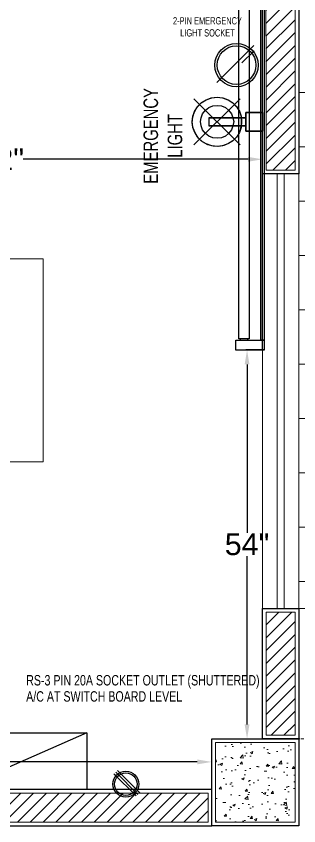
# Model space of a CAD drawing. Header units: inches. Extents: x 112 to 4169, y -2569 to 841.
# Drawn here: x 791.9 to 830.9, y -2441.3 to -2329.5 of the extents above; entities that cross this region are included whole.
import ezdxf

# ---------------------------------------------------------------- set-up
doc = ezdxf.new("R2010")
doc.units = ezdxf.units.IN
doc.header["$MEASUREMENT"] = 0
doc.linetypes.add('DASH', pattern=[0.35, 0.25, -0.1])
doc.layers.get('Defpoints').update_dxf_attribs({"lineweight": 0})
for name, color, linetype, lineweight in [('COLUMN', 1, 'Continuous', 25), ('Glass', 5, 'Continuous', 9), ('HACTH', 8, 'Continuous', 9), ('ID-FURN', 7, 'Continuous', 15), ('Plaster Line', 254, 'Continuous', 15), ('Porch', 90, 'Continuous', 15), ('railing', 232, 'Continuous', 15), ('Text', 252, 'Continuous', 15), ('WINDOW', 140, 'Continuous', 9)]:
    doc.layers.add(name, color=color, linetype=linetype, lineweight=lineweight)
for name, color, linetype in [('HVAC', 44, 'Continuous'), ('Layer 1', 7, 'Continuous'), ('Lights', 7, 'Continuous'), ('Sockets', 7, 'Continuous'), ('wall 05', 253, 'Continuous')]:
    doc.layers.add(name, color=color, linetype=linetype)
doc.styles.get("Standard").update_dxf_attribs({"font": 'arial.ttf'})
doc.styles.add('Swiss721', font='swisscl.ttf')
doc.dimstyles.get("Standard").update_dxf_attribs({"dimtxt": 3, "dimasz": 2, "dimexe": 0.18, "dimexo": 0.0625, "dimgap": 0.09, "dimtad": 0, "dimtih": 1, "dimtoh": 1, "dimdec": 0, "dimzin": 0, "dimdsep": 46, "dimtxsty": 'Standard', "dimcen": 0.09, "dimclrd": 5, "dimadec": 0, "dimazin": 0, "dimtfac": 1, "dimtdec": 0, "dimtofl": 0, "dimtmove": 0, "dimatfit": 3, "dimfxl": 1, "dimtolj": 1, "dimtzin": 0, "dimarcsym": 0})
pattern_1 = [(45, (-121872.999, -173770.7034), (-0.8838834765, 0.8838834765), [])]

# ---------------------------------------------------------------- blocks, each defined once
blk = doc.blocks.new('C 12X12')
at = {"layer": 'HACTH'}
h = blk.add_hatch(dxfattribs=at)
h.set_pattern_fill('AR-CONC', color=256, scale=0.5, style=0)
h.set_pattern_definition([(50, (0, 0), (3.58630091, -0.313760675), [0.375, -4.125]), (355, (0, 0), (-0.69375667, 3.76096067), [0.3, -3.3]), (100.4514, (0.299, -0.026), (2.89254691, 3.44719771), [0.31870095, -3.50571056]), (46.1842, (0, 1), (5.33620524, -0.82759507), [0.5625, -6.1875]), (96.6356, (0.4447, 0.931), (4.67331353, 4.87058935), [0.47805144, -5.258565]), (351.1842, (0, 1), (4.67330973, 4.870593), [0.45, -4.95]), (21, (0.5, 0.75), (2.98453526, -2.01309445), [0.375, -4.125]), (326, (0.5, 0.75), (1.21657666, 3.62575023), [0.3, -3.3]), (71.4514, (0.7487, 0.5822), (4.20111314, 1.61265248), [0.31870095, -3.50571056]), (37.5, (0, 0), (0.060799277, 1.66446927), [0, -3.26, 0, -3.35, 0, -3.3125]), (7.5, (0, 0), (1.315347687, 1.97205856), [0, -1.91, 0, -3.185, 0, -1.2625]), (327.5, (-1.115, 0), (2.66911218, -0.112774359), [0, -1.25, 0, -3.9, 0, -5.175]), (317.5, (-1.615, 0), (2.915930847, 0.50052491), [0, -1.625, 0, -2.59, 0, -3.675])])
h.paths.add_polyline_path([(88279, -6819.5), (88279, -6808.5), (88268, -6808.5), (88268, -6819.5)])
at = {"layer": 'COLUMN'}
blk.add_lwpolyline([(88267.5, -6808), (88279.5, -6808), (88279.5, -6820), (88267.5, -6820)], close=True, dxfattribs=at)
at = {"layer": 'Plaster Line'}
blk.add_lwpolyline([(88268, -6808.5), (88279, -6808.5), (88279, -6819.5), (88268, -6819.5)], close=True, dxfattribs=at)
blk = doc.blocks.new('A$C63C712C3')
at = {"ltscale": 2}
for p, q in [((39.8, 42), (33.8, 42)), ((1230.6, 42), (1236.6, 42)), ((39.8, 15.9), (33.8, 15.9)), ((1230.6, 15.9), (1236.6, 15.9))]:
    blk.add_line(p, q, dxfattribs=at)
for points in [[(35.5, 102.6), (0, 102.6), (0, 0), (35.5, 0)], [(35.5, 102.6), (1235.5, 102.6), (1235.5, 90.2), (35.5, 90.2)], [(1235.5, 102.6), (1270.9, 102.6), (1270.9, 0), (1235.5, 0)], [(39.8, 47.6), (1230.6, 47.6), (1230.6, 10.1), (39.8, 10.1)]]:
    blk.add_lwpolyline(points, close=True, dxfattribs=at)
blk = doc.blocks.new('*D282')
at = {"color": 0, "lineweight": -2, "transparency": 16777216}
for p, q in [((753.88, -2349.4), (753.88, -2349.1)), ((825.85, -2375.55), (825.85, -2349.1))]:
    blk.add_line(p, q, dxfattribs=at)
at = {"color": 5, "lineweight": -2, "transparency": 16777216}
for p, q in [((755.88, -2349.28), (786.9, -2349.28)), ((823.85, -2349.28), (792.84, -2349.28))]:
    blk.add_line(p, q, dxfattribs=at)
at = {"color": 5, "transparency": 16777216}
for points in [[(755.88, -2348.95), (755.88, -2349.62), (753.88, -2349.28)], [(823.85, -2348.95), (823.85, -2349.62), (825.85, -2349.28)]]:
    blk.add_solid(points, dxfattribs=at)
at = {"layer": 'Defpoints', "color": 0, "transparency": 16777216}
for p in [(753.88, -2349.46), (825.85, -2349.28), (825.85, -2375.61)]:
    blk.add_point(p, dxfattribs=at)
at = {"color": 0, "transparency": 16777216, "insert": (789.87, -2349.28), "char_height": 3, "attachment_point": 5}
blk.add_mtext('\\A1;72"', dxfattribs=at)
blk = doc.blocks.new('*D311')
at = {"color": 0, "lineweight": -2, "transparency": 16777216}
for p, q in [((826.04, -2375.61), (823.53, -2375.61)), ((818.91, -2429.3), (823.89, -2429.3))]:
    blk.add_line(p, q, dxfattribs=at)
at = {"color": 5, "lineweight": -2, "transparency": 16777216}
for p, q in [((823.71, -2377.61), (823.71, -2400.84)), ((823.71, -2427.3), (823.71, -2404.07))]:
    blk.add_line(p, q, dxfattribs=at)
at = {"color": 5, "transparency": 16777216}
for points in [[(823.38, -2377.61), (824.05, -2377.61), (823.71, -2375.61)], [(823.38, -2427.3), (824.05, -2427.3), (823.71, -2429.3)]]:
    blk.add_solid(points, dxfattribs=at)
at = {"layer": 'Defpoints', "color": 0, "transparency": 16777216}
for p in [(826.1, -2375.61), (818.85, -2429.3), (823.71, -2429.3)]:
    blk.add_point(p, dxfattribs=at)
at = {"color": 0, "transparency": 16777216, "insert": (823.71, -2402.45), "char_height": 3, "attachment_point": 5}
blk.add_mtext('\\A1;54"', dxfattribs=at)
blk = doc.blocks.new('*D314')
at = {"color": 0, "lineweight": -2, "transparency": 16777216}
for p, q in [((731.16, -2436.24), (731.16, -2432.3)), ((818.85, -2436.24), (818.85, -2432.3))]:
    blk.add_line(p, q, dxfattribs=at)
at = {"color": 5, "lineweight": -2, "transparency": 16777216}
for p, q in [((733.16, -2432.48), (772.03, -2432.48)), ((816.85, -2432.48), (777.99, -2432.48))]:
    blk.add_line(p, q, dxfattribs=at)
at = {"color": 5, "transparency": 16777216}
for points in [[(733.16, -2432.14), (733.16, -2432.81), (731.16, -2432.48)], [(816.85, -2432.14), (816.85, -2432.81), (818.85, -2432.48)]]:
    blk.add_solid(points, dxfattribs=at)
at = {"layer": 'Defpoints', "color": 0, "transparency": 16777216}
for p in [(818.85, -2432.48), (731.16, -2436.3), (818.85, -2436.3)]:
    blk.add_point(p, dxfattribs=at)
at = {"color": 0, "transparency": 16777216, "insert": (775.01, -2432.48), "char_height": 3, "attachment_point": 5}
blk.add_mtext('\\A1;88"', dxfattribs=at)

msp = doc.modelspace()

# ---------------------------------------------------------------- hatches: boundary and pattern name
at = {"layer": 'HACTH', "ltscale": 10}
h = msp.add_hatch(dxfattribs=at)
h.set_pattern_fill('ANSI37', color=256, scale=60, angle=45, style=0)
h.set_pattern_definition([(90, (-138393.006, -173797.579), (-7.5, 1e-15), []), (180, (-138393.006, -173797.579), (-1e-15, -7.5), [])])
h.paths.add_polyline_path([(885.86, -2002.29), (830.85, -2002.29), (161.85, -2002.29), (161.85, -2057.3), (221.85, -2057.3), (233.85, -2057.3), (340.85, -2057.3), (340.85, -2021.29), (484.85, -2021.29), (484.85, -2057.3), (490.85, -2057.3), (490.85, -2039.3), (560.85, -2039.3), (560.85, -2057.3), (584.85, -2057.3), (584.85, -2039.3), (654.85, -2039.3), (654.85, -2057.3), (664.85, -2057.3), (719.85, -2057.3), (719.85, -2039.3), (789.85, -2039.3), (789.85, -2057.3), (818.85, -2057.3), (830.85, -2057.3), (830.85, -2069.3), (830.85, -2076.3), (848.85, -2076.3), (848.85, -2146.3), (830.85, -2146.3), (830.85, -2172.3), (848.85, -2172.3), (848.85, -2237.3), (866.86, -2237.3), (866.86, -2337.3), (830.85, -2337.3), (830.85, -2351.3), (830.85, -2411.3), (885.86, -2411.3)])
h.paths.add_polyline_path([(221.85, -2076.29), (221.85, -2069.3), (221.85, -2062.3), (161.85, -2062.3), (161.85, -2261.3), (221.85, -2261.3), (221.85, -2231.29), (203.85, -2231.29), (185.84, -2231.29), (185.84, -2129.29), (221.85, -2129.29)], flags=17)
at = {"layer": 'HACTH'}
h = msp.add_hatch(dxfattribs=at)
h.set_pattern_fill('ANSI31', color=256, scale=10, style=0)
h.set_pattern_definition(pattern_1)
h.paths.add_polyline_path([(830.35, -2313.8), (826.29, -2313.8), (826.35, -2350.8), (830.35, -2350.8)])
h = msp.add_hatch(dxfattribs=at)
h.set_pattern_fill('ANSI31', color=256, scale=10, style=0)
h.set_pattern_definition(pattern_1)
h.paths.add_polyline_path([(826.35, -2428.8), (830.35, -2428.8), (830.35, -2411.8), (826.35, -2411.8)])
h = msp.add_hatch(dxfattribs=at)
h.set_pattern_fill('ANSI31', color=256, scale=10, style=0)
h.set_pattern_definition([(45, (-118637.8273, -175126.3978), (-0.8838834765, 0.8838834765), [])])
h.paths.add_polyline_path([(818.35, -2440.8), (818.35, -2436.8), (737.35, -2436.8), (737.35, -2440.8)])

# ---------------------------------------------------------------- linework, layer by layer
at = {"layer": 'Glass', "ltscale": 10}
msp.add_lwpolyline([(828.85, -2351.3), (827.85, -2351.3), (827.85, -2411.3), (828.85, -2411.3)], close=True, dxfattribs=at)
at = {"layer": 'HVAC'}
msp.add_line((801.62, -2428.46), (783.85, -2436.3), dxfattribs=at)
msp.add_lwpolyline([(766.09, -2428.46), (801.62, -2428.46), (801.62, -2436.3), (766.09, -2436.3)], close=True, dxfattribs=at)
at = {"layer": 'ID-FURN'}
msp.add_lwpolyline([(795.58, -2363.04), (729.58, -2363.04), (729.58, -2391.04), (795.58, -2391.04)], close=True, dxfattribs=at)
at = {"layer": 'Layer 1', "color": 1}
for points in [[(819.82, -2347.52), (819.03, -2347.47), (818.28, -2347.27), (817.58, -2346.87), (817.03, -2346.38), (816.59, -2345.73), (816.29, -2344.98), (816.14, -2344.23), (816.24, -2343.44), (816.44, -2342.69), (816.88, -2342.04), (817.38, -2341.49), (818.08, -2341.05), (818.78, -2340.8), (819.57, -2340.7)], [(819.57, -2347.52), (818.83, -2347.42), (818.08, -2347.17), (817.43, -2346.77), (816.88, -2346.23), (816.49, -2345.58), (816.24, -2344.88), (816.14, -2344.08), (816.24, -2343.34), (816.49, -2342.64), (816.88, -2341.99), (817.43, -2341.44), (818.08, -2341.05), (818.83, -2340.8), (819.57, -2340.7), (820.32, -2340.8), (821.07, -2341.05), (821.72, -2341.44), (822.26, -2341.99), (822.66, -2342.64), (822.91, -2343.34), (822.96, -2344.08), (822.91, -2344.88), (822.66, -2345.58), (822.26, -2346.23), (821.72, -2346.77), (821.07, -2347.17), (820.32, -2347.42), (819.57, -2347.52)], [(822.76, -2340.95), (816.39, -2347.27)], [(816.39, -2340.95), (822.76, -2347.27)], [(819.57, -2340.7), (820.37, -2340.8), (821.12, -2341.05), (821.77, -2341.49), (822.31, -2342.09), (822.71, -2342.79), (822.96, -2343.54)], [(819.57, -2346.38), (818.98, -2346.33), (818.43, -2346.08), (817.98, -2345.73), (817.58, -2345.23), (817.38, -2344.68), (817.28, -2344.08), (817.38, -2343.54), (817.58, -2342.99), (817.98, -2342.49), (818.43, -2342.14), (818.98, -2341.89), (819.57, -2341.84), (820.17, -2341.89), (820.72, -2342.14), (821.17, -2342.49), (821.57, -2342.99), (821.77, -2343.54), (821.87, -2344.08), (821.77, -2344.68), (821.57, -2345.23), (821.17, -2345.73), (820.72, -2346.08), (820.17, -2346.33), (819.57, -2346.38)], [(818.43, -2343.54), (823.56, -2343.54)], [(823.56, -2344.68), (823.56, -2343.54), (818.43, -2343.54)], [(823.56, -2344.68), (818.43, -2344.68), (823.21, -2344.68), (823.56, -2344.68), (823.56, -2343.54)], [(818.43, -2343.54), (818.43, -2344.68)], [(818.43, -2343.54), (818.43, -2344.68)], [(822.86, -2344.93), (822.96, -2344.68), (822.96, -2343.54)], [(825.85, -2342.84), (823.56, -2342.84), (823.56, -2345.38), (825.85, -2345.38)], [(823.56, -2342.84), (825.85, -2342.84)], [(823.56, -2345.38), (823.56, -2342.84)], [(825.85, -2342.84), (825.85, -2345.38)], [(822.86, -2344.93), (822.66, -2345.58), (822.26, -2346.23), (821.77, -2346.72), (821.17, -2347.12), (820.52, -2347.37), (819.82, -2347.52)], [(825.85, -2345.38), (823.56, -2345.38)]]:
    msp.add_lwpolyline(points, dxfattribs=at)
at = {"layer": 'Plaster Line'}
for points in [[(830.35, -2350.8), (826.35, -2350.8), (826.29, -2313.8), (830.35, -2313.8)], [(830.35, -2428.8), (826.35, -2428.8), (826.35, -2411.8), (830.35, -2411.8)], [(818.35, -2436.8), (737.35, -2436.8), (737.35, -2440.8), (818.35, -2440.8)]]:
    msp.add_lwpolyline(points, close=True, dxfattribs=at)
at = {"layer": 'Porch', "linetype": 'DASH', "ltscale": 1.5}
msp.add_lwpolyline([(830.85, -2261.3), (900.86, -2261.3), (900.86, -2429.3), (830.85, -2429.3)], dxfattribs=at)
at = {"layer": 'railing', "ltscale": 20}
msp.add_lwpolyline([(361.85, -2002.29), (161.85, -2002.29), (161.85, -2057.3), (161.85, -2002.29), (830.85, -2002.29), (885.86, -2002.29), (885.86, -2411.3), (830.35, -2411.3)], dxfattribs=at)
at = {"layer": 'Sockets', "color": 1}
for p, q in [((824.63, -2333.56), (819.53, -2338.66)), ((824.68, -2334.29), (823.01, -2335.96))]:
    msp.add_line(p, q, dxfattribs=at)
at = {"layer": 'Sockets', "color": 3}
for p, q in [((805.34, -2434.12), (808.4, -2437.18)), ((805.59, -2433.9), (808.65, -2436.96)), ((805.84, -2433.68), (808.9, -2436.74))]:
    msp.add_line(p, q, dxfattribs=at)
at = {"layer": 'Sockets', "color": 1}
for radius in [2.99, 2.67]:
    msp.add_circle((822.26, -2336.28), radius, dxfattribs=at)
at = {"layer": 'Sockets', "color": 3}
for radius in [1.79, 1.56]:
    msp.add_circle((806.98, -2435.54), radius, dxfattribs=at)
at = {"layer": 'wall 05'}
for points in [[(830.85, -2351.3), (825.85, -2351.3), (825.85, -2313.3), (830.85, -2313.3)], [(830.85, -2429.3), (825.85, -2429.3), (825.85, -2411.3), (830.85, -2411.3)], [(818.85, -2436.3), (736.85, -2436.3), (736.85, -2441.3), (818.85, -2441.3)]]:
    msp.add_lwpolyline(points, close=True, dxfattribs=at)
at = {"layer": 'WINDOW', "ltscale": 10}
msp.add_lwpolyline([(830.85, -2351.3), (825.85, -2351.3), (825.85, -2411.3), (830.85, -2411.3)], close=True, dxfattribs=at)

# ---------------------------------------------------------------- block references
at = {"layer": 'HACTH'}
msp.add_blockref('C 12X12', (-87448.65, 4378.7), dxfattribs=at)
at = {"layer": 'Lights', "lineweight": 0, "xscale": 0.03825769670308159, "yscale": 0.03825769671356965, "zscale": 0.03825769671681735, "rotation": 270}
msp.add_blockref('A$C63C712C3', (822.17, -2326.99), dxfattribs=at)

# ---------------------------------------------------------------- texts
at = {"layer": 'Sockets', "color": 3, "style": 'Swiss721'}
for s, p in [('RS-3 PIN 20A SOCKET OUTLET (SHUTTERED)', (793.24, -2421.92)), ('A/C AT SWITCH BOARD LEVEL', (793.24, -2424.15))]:
    msp.add_text(s, height=1.4315, dxfattribs=at).set_placement(p)
at = {"layer": 'Text', "color": 4, "insert": (818.25, -2329.66), "char_height": 1, "width": 12.2818, "attachment_point": 2, "style": 'Swiss721'}
msp.add_mtext('2-PIN EMERGENCY LIGHT SOCKET', dxfattribs=at)
at = {"layer": 'Text', "color": 4, "insert": (809.43, -2346.05), "char_height": 2, "width": 15.6576, "attachment_point": 2, "rotation": 90, "style": 'Swiss721'}
msp.add_mtext('EMERGENCY LIGHT ', dxfattribs=at)

# ---------------------------------------------------------------- dimensions: what is measured, and where the dimension line sits
for base, p1, p2, picture, middle in [((825.85, -2349.28), (753.88, -2349.46), (825.85, -2375.61), '*D282', (789.87, -2349.28)), ((818.85, -2432.48), (731.16, -2436.3), (818.85, -2436.3), '*D314', (775.01, -2432.48))]:
    dim = msp.add_linear_dim(base=base, p1=p1, p2=p2, dimstyle='Standard', override={"dimpost": '"'})
    dim.commit()
    dim.dimension.update_dxf_attribs({"geometry": picture, "text_midpoint": middle})
dim = msp.add_linear_dim(base=(823.71, -2429.3), p1=(826.1, -2375.61), p2=(818.85, -2429.3), angle=90, dimstyle='Standard', override={"dimpost": '"'})
dim.commit()
dim.dimension.update_dxf_attribs({"geometry": '*D311', "text_midpoint": (823.71, -2402.45)})

doc.saveas('drawing.dxf')
